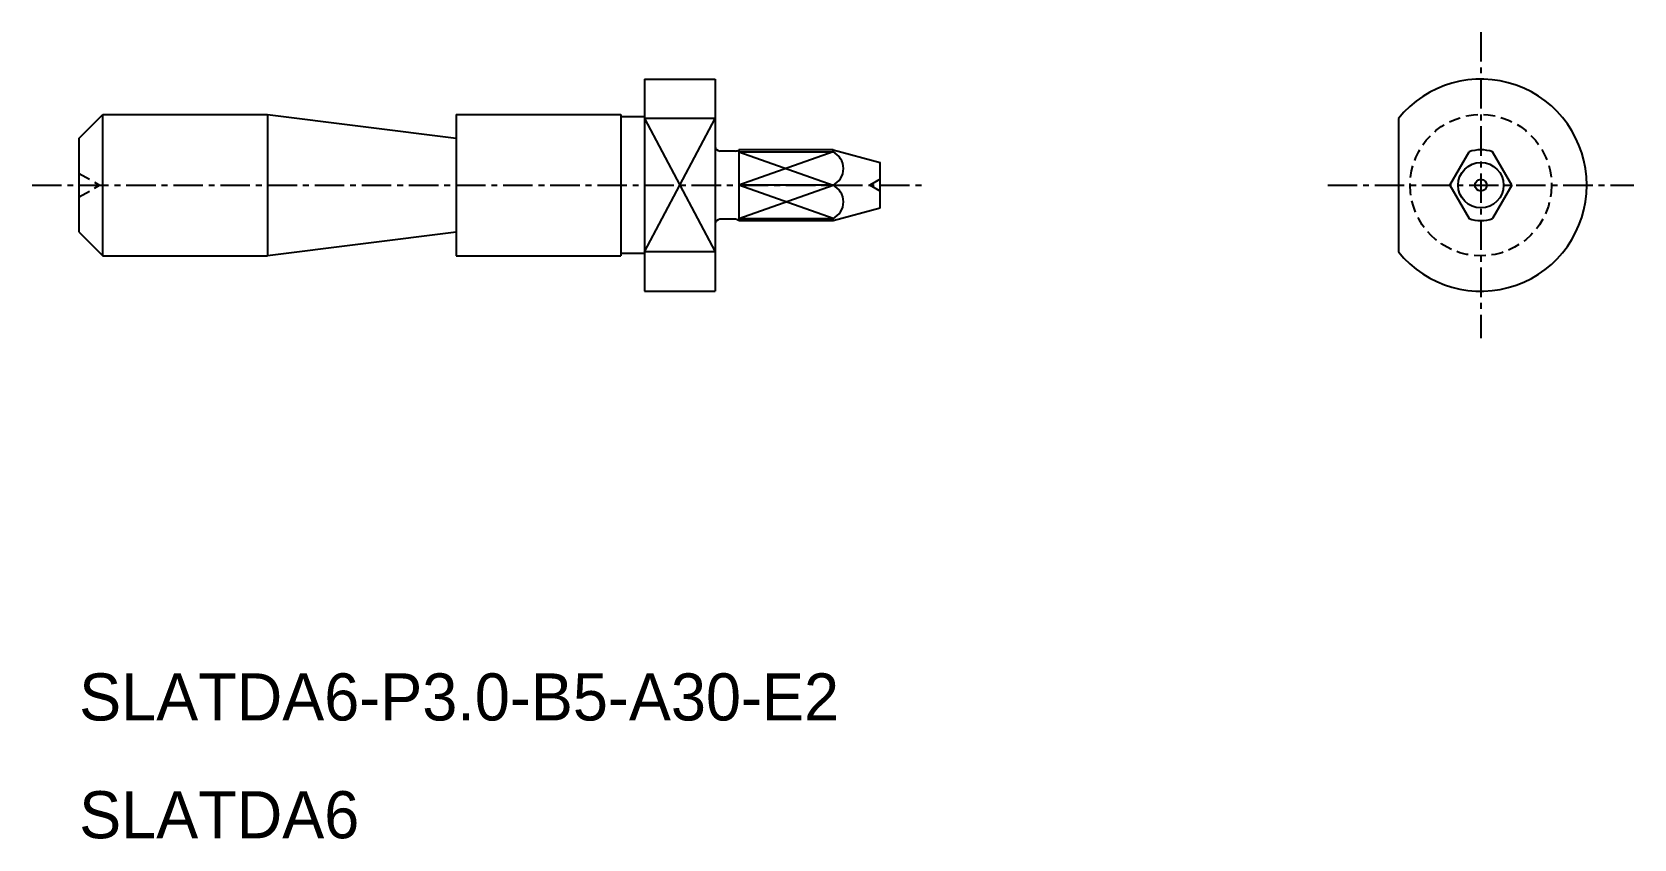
# Model space of a CAD drawing. Extents: x -1677.7 to -1609.7, y -588.3 to -554.1.
import ezdxf

# ---------------------------------------------------------------- set-up
doc = ezdxf.new("R2010")
doc.units = 0
doc.linetypes.add('CENTER', pattern=[2, 1.25, -0.25, 0.25, -0.25])
doc.linetypes.add('DASHED', pattern=[0.75, 0.5, -0.25])
doc.layers.get('0').update_dxf_attribs({"linetype": 'CONTINUOUS'})
doc.layers.add('CENTER', color=1, linetype='CENTER')

msp = doc.modelspace()

# ---------------------------------------------------------------- linework, layer by layer
at = {"color": 7, "linetype": 'CONTINUOUS'}
for p, q in [((-1651.742, -556.091), (-1648.742, -556.091)), ((-1651.742, -556.091), (-1651.742, -565.091)), ((-1648.742, -556.091), (-1648.742, -565.091)), ((-1675.742, -558.591), (-1674.742, -557.591)), ((-1674.742, -557.591), (-1667.742, -557.591)), ((-1667.742, -557.591), (-1667.742, -563.591)), ((-1667.742, -557.591), (-1659.742, -558.591)), ((-1659.742, -557.591), (-1659.742, -563.591)), ((-1659.742, -557.591), (-1652.742, -557.591)), ((-1652.742, -557.591), (-1652.742, -563.591)), ((-1651.742, -557.691), (-1652.742, -557.691)), ((-1619.742, -557.763), (-1619.742, -563.42)), ((-1675.742, -562.591), (-1675.742, -558.591)), ((-1647.875, -559.141), (-1648.542, -559.141)), ((-1647.742, -559.091), (-1647.742, -562.091)), ((-1643.742, -559.091), (-1647.742, -559.091)), ((-1643.742, -559.091), (-1641.742, -559.627)), ((-1643.742, -559.177), (-1643.742, -559.091)), ((-1641.742, -561.556), (-1641.742, -559.627)), ((-1617.559, -560.591), (-1616.742, -559.177)), ((-1614.926, -560.591), (-1615.742, -559.177)), ((-1617.559, -560.591), (-1616.742, -562.006)), ((-1614.926, -560.591), (-1615.742, -562.006)), ((-1643.742, -562.091), (-1641.742, -561.556)), ((-1647.875, -562.041), (-1648.542, -562.041)), ((-1647.742, -562.091), (-1643.742, -562.091)), ((-1643.742, -562.091), (-1643.742, -562.006)), ((-1675.742, -562.591), (-1674.742, -563.591)), ((-1659.742, -562.591), (-1667.742, -563.591)), ((-1674.742, -563.591), (-1667.742, -563.591)), ((-1659.742, -563.591), (-1652.742, -563.591)), ((-1651.742, -563.491), (-1652.742, -563.491)), ((-1651.742, -565.091), (-1648.742, -565.091))]:
    msp.add_line(p, q, dxfattribs=at)
for p, q in [((-1648.742, -557.763), (-1651.742, -557.763)), ((-1647.742, -559.177), (-1643.742, -559.177)), ((-1643.742, -560.591), (-1647.742, -560.591)), ((-1647.742, -562.006), (-1643.742, -562.006)), ((-1648.742, -563.42), (-1651.742, -563.42))]:
    msp.add_line(p, q)
at = {"color": 3, "linetype": 'CONTINUOUS'}
for p, q in [((-1651.742, -557.763), (-1648.742, -563.42)), ((-1651.742, -563.42), (-1648.742, -557.763)), ((-1647.742, -559.177), (-1643.742, -560.591)), ((-1643.742, -559.177), (-1647.742, -560.591)), ((-1647.742, -562.006), (-1643.742, -560.591)), ((-1643.742, -562.006), (-1647.742, -560.591))]:
    msp.add_line(p, q, dxfattribs=at)
at = {"color": 3, "linetype": 'DASHED'}
for p, q in [((-1675.742, -560.091), (-1674.876, -560.591)), ((-1675.742, -561.091), (-1674.876, -560.591)), ((-1641.742, -560.341), (-1642.175, -560.591)), ((-1641.742, -560.841), (-1642.175, -560.591))]:
    msp.add_line(p, q, dxfattribs=at)
msp.add_circle((-1616.242, -560.591), 3, dxfattribs=at)
at = {"color": 7, "linetype": 'CONTINUOUS'}
for radius in [0.964, 0.25]:
    msp.add_circle((-1616.242, -560.591), radius, dxfattribs=at)
for centre, radius, start, end in [((-1616.242, -560.591), 4.5, 218.94244, 141.05756), ((-1648.542, -558.941), 0.2, 180, 270), ((-1647.875, -558.941), 0.2, 270, 311.40962), ((-1616.242, -560.591), 1.5, 70.52878, 109.47122), ((-1648.542, -562.241), 0.2, 90, 180), ((-1647.875, -562.241), 0.2, 48.59038, 90), ((-1616.242, -560.591), 1.5, 250.52878, 289.47122)]:
    msp.add_arc(centre, radius, start, end, dxfattribs=at)
for centre in [(-1644.082, -559.884), (-1644.082, -561.299)]:
    msp.add_arc(centre, 0.784, 295.66227, 64.33773)
at = {"layer": 'CENTER', "color": 1, "linetype": 'CENTER'}
for p, q in [((-1616.242, -554.091), (-1616.242, -567.091)), ((-1677.742, -560.591), (-1639.742, -560.591)), ((-1622.742, -560.591), (-1609.742, -560.591))]:
    msp.add_line(p, q, dxfattribs=at)
at = {"layer": 'CENTER', "color": 7, "linetype": 'CONTINUOUS'}
msp.add_line((-1674.742, -563.591), (-1674.742, -557.591), dxfattribs=at)

# ---------------------------------------------------------------- texts
at = {"color": 7, "linetype": 'CONTINUOUS'}
for s, p in [('SLATDA6-P3.0-B5-A30-E2', (-1675.742, -583.313)), ('SLATDA6', (-1675.742, -588.313))]:
    msp.add_text(s, height=2, dxfattribs=at).set_placement(p)

doc.saveas('drawing.dxf')
